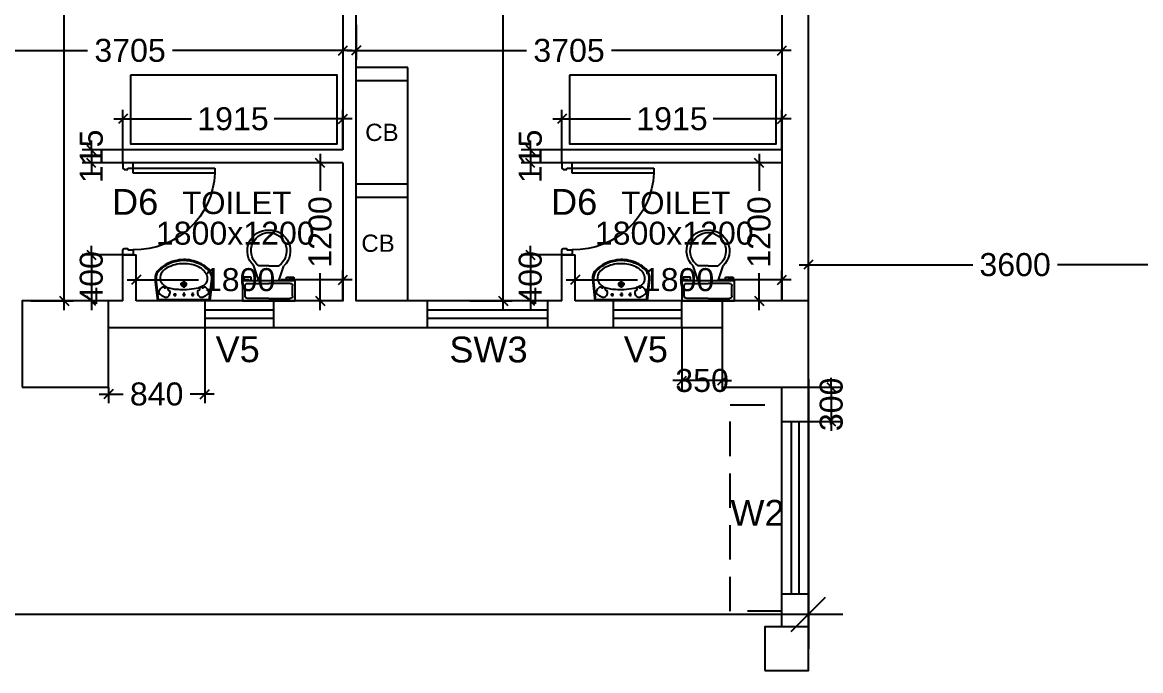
# Model space of a CAD drawing. Extents: x 7620542 to 7843793, y -6476226 to -6093835.
# Drawn here: x 7675616 to 7685352, y -6375462 to -6369822 of the extents above; entities that cross this region are included whole.
import ezdxf
from ezdxf.enums import TextEntityAlignment as Align

# ---------------------------------------------------------------- set-up
doc = ezdxf.new("R2010")
doc.units = 0
doc.header["$LTSCALE"] = 600
doc.header["$MEASUREMENT"] = 0
doc.header["$PDMODE"] = 35
doc.linetypes.add('DASHED', pattern=[0.75, 0.5, -0.25])
doc.layers.get('0').update_dxf_attribs({"linetype": 'CONTINUOUS'})
doc.layers.get('Defpoints').update_dxf_attribs({"linetype": 'CONTINUOUS'})
for name, color, linetype in [('chajja', 7, 'CONTINUOUS'), ('Counter', 7, 'CONTINUOUS'), ('DIM-TEXT', 8, 'CONTINUOUS'), ('DOOR', 32, 'CONTINUOUS'), ('FURN', 32, 'CONTINUOUS'), ('joinery', 7, 'CONTINUOUS'), ('LA-column', 3, 'CONTINUOUS'), ('Room Dim', 1, 'CONTINUOUS'), ('TEXT', 6, 'CONTINUOUS'), ('Toi-Euip', 8, 'CONTINUOUS'), ('toi-fix', 46, 'CONTINUOUS'), ('Walls', 7, 'CONTINUOUS'), ('WIN', 151, 'CONTINUOUS'), ('Working Dim', 5, 'CONTINUOUS')]:
    doc.layers.add(name, color=color, linetype=linetype)
doc.styles.add('ari', font='arial.ttf')
doc.styles.add('ARIAL', font='arial.ttf')
doc.styles.add('RT', font='romant.shx')
doc.dimstyles.new('int. dim', dxfattribs={"dimtxt": 450, "dimasz": 80, "dimexe": 80, "dimexo": 0, "dimgap": 70, "dimtad": 0, "dimdec": 0, "dimzin": 12, "dimdsep": 46, "dimtxsty": 'ari', "dimblk": 'OBLIQUE', "dimcen": 2, "dimdle": 80, "dimclrd": 256, "dimclre": 256, "dimclrt": 6, "dimadec": 0, "dimazin": 0, "dimtfac": 1, "dimtdec": 0, "dimtix": 1, "dimtmove": 2, "dimatfit": 3, "dimfxl": 1, "dimtolj": 1, "dimtzin": 0, "dimlwd": -1, "dimlwe": -1, "dimarcsym": 0})
doc.dimstyles.new('TEXT', dxfattribs={"dimscale": 0, "dimtxt": 600, "dimasz": 300, "dimexe": 300, "dimexo": 30, "dimgap": 50, "dimtad": 0, "dimdec": 0, "dimzin": 0, "dimdsep": 46, "dimtxsty": 'RT', "dimblk": 'OBLIQUE', "dimcen": 0.09, "dimdle": 300, "dimclrd": 256, "dimclre": 256, "dimclrt": 170, "dimadec": 0, "dimazin": 0, "dimtfac": 1, "dimtdec": 0, "dimtofl": 0, "dimtmove": 2, "dimatfit": 3, "dimfxl": 1, "dimfrac": 2, "dimtolj": 1, "dimtzin": 0, "dimlwd": -1, "dimlwe": -1, "dimarcsym": 0})

# ---------------------------------------------------------------- blocks, each defined once
blk = doc.blocks.new('_Oblique')
at = {"color": 0, "linetype": 'ByBlock', "lineweight": -2}
blk.add_line((-0.5, -0.5), (0.5, 0.5), dxfattribs=at)
blk = doc.blocks.new('*D469')
at = {"layer": 'Defpoints', "color": 0, "transparency": 16777216}
for p in [(7686059.1, -6371930.6), (7682459.1, -6372245.7, -5.1), (7686059.1, -6372245.8, -8.9)]:
    blk.add_point(p, dxfattribs=at)
at = {"layer": 'Working Dim', "transparency": 16777216}
for p, q in [((7682379.1, -6371930.6), (7683890.9, -6371930.6)), ((7682459.1, -6372245.7), (7682459.1, -6371850.6)), ((7686139.1, -6371930.6), (7684627.4, -6371930.6)), ((7686059.1, -6372245.8), (7686059.1, -6371850.6))]:
    blk.add_line(p, q, dxfattribs=at)
at = {"layer": 'Working Dim', "transparency": 16777216, "xscale": 80, "yscale": 80, "zscale": 80, "rotation": 180}
blk.add_blockref('_Oblique', (7682459.1, -6371930.6), dxfattribs=at)
at = {"layer": 'Working Dim', "transparency": 16777216, "xscale": 80, "yscale": 80, "zscale": 80}
blk.add_blockref('_Oblique', (7686059.1, -6371930.6), dxfattribs=at)
at = {"layer": 'Working Dim', "color": 6, "transparency": 16777216, "insert": (7684259.1, -6371930.6), "char_height": 200, "attachment_point": 5, "style": 'ari'}
blk.add_mtext('\\A1;3600', dxfattribs=at)
blk = doc.blocks.new('*D840')
at = {"layer": 'Defpoints', "color": 0, "linetype": 'Continuous', "transparency": 16777216}
for p in [(7641399, -6372925.6, -11.2), (7682459.1, -6372925.6, 1), (7641399, -6374973.3)]:
    blk.add_point(p, dxfattribs=at)
at = {"layer": 'DIM-TEXT', "transparency": 16777216}
for p, q in [((7641399, -6372925.6), (7641399, -6375273.3)), ((7682459.1, -6372925.6), (7682459.1, -6375273.3)), ((7641099, -6374973.3), (7653555, -6374973.3)), ((7682759.1, -6374973.3), (7670303, -6374973.3))]:
    blk.add_line(p, q, dxfattribs=at)
at = {"layer": 'DIM-TEXT', "linetype": 'Continuous', "transparency": 16777216, "xscale": 300, "yscale": 300, "zscale": 300, "rotation": 180}
blk.add_blockref('_Oblique', (7641399, -6374973.3), dxfattribs=at)
at = {"layer": 'DIM-TEXT', "linetype": 'Continuous', "transparency": 16777216, "xscale": 300, "yscale": 300, "zscale": 300}
blk.add_blockref('_Oblique', (7682459.1, -6374973.3), dxfattribs=at)
at = {"layer": 'DIM-TEXT', "color": 170, "linetype": 'Continuous', "transparency": 16777216, "insert": (7661929, -6374973.3), "char_height": 750, "attachment_point": 5, "style": 'ari'}
blk.add_mtext('\\A1;{\\H1.067x;PAY ROOMS - 14 Nos. (28 Beds)}', dxfattribs=at)
blk = doc.blocks.new('*D841')
at = {"layer": 'Defpoints', "color": 0, "linetype": 'Continuous', "transparency": 16777216}
for p in [(7641548.8, -6376800.1), (7641548.8, -6377494.5), (7682459.1, -6378104.5, 1)]:
    blk.add_point(p, dxfattribs=at)
at = {"layer": 'DIM-TEXT', "transparency": 16777216}
for p, q in [((7641548.8, -6377494.5), (7641548.8, -6376500.1)), ((7682459.1, -6378104.5), (7682459.1, -6376500.1)), ((7641248.8, -6376800.1), (7650107.9, -6376800.1)), ((7682759.1, -6376800.1), (7673899.9, -6376800.1))]:
    blk.add_line(p, q, dxfattribs=at)
at = {"layer": 'DIM-TEXT', "linetype": 'Continuous', "transparency": 16777216, "xscale": 300, "yscale": 300, "zscale": 300, "rotation": 180}
blk.add_blockref('_Oblique', (7641548.8, -6376800.1), dxfattribs=at)
at = {"layer": 'DIM-TEXT', "linetype": 'Continuous', "transparency": 16777216, "xscale": 300, "yscale": 300, "zscale": 300}
blk.add_blockref('_Oblique', (7682459.1, -6376800.1), dxfattribs=at)
at = {"layer": 'DIM-TEXT', "color": 170, "linetype": 'Continuous', "transparency": 16777216, "insert": (7662003.9, -6376800.1), "char_height": 750, "attachment_point": 5, "style": 'ari'}
blk.add_mtext('\\A1;{\\H1.067X;GENERAL MEDICINE (FEMALE) - ( 30 - Beds )}', dxfattribs=at)
blk = doc.blocks.new('*D1850')
at = {"layer": 'Defpoints', "color": 0, "transparency": 16777216}
for p in [(7682459.1, -6372995.6), (7682459.1, -6373296, 11.2), (7682659, -6373296)]:
    blk.add_point(p, dxfattribs=at)
at = {"layer": 'Working Dim', "transparency": 16777216}
for p, q in [((7682459.1, -6372995.6), (7682739, -6372995.6)), ((7682659, -6372995.6), (7682659, -6372915.6)), ((7682659, -6372995.6), (7682659, -6373296)), ((7682459.1, -6373296), (7682739, -6373296)), ((7682659, -6373296), (7682659, -6373376))]:
    blk.add_line(p, q, dxfattribs=at)
at = {"layer": 'Working Dim', "transparency": 16777216, "xscale": 80, "yscale": 80, "zscale": 80}
for p, rotation in [((7682659, -6372995.6), 270), ((7682659, -6373296), 90)]:
    blk.add_blockref('_Oblique', p, dxfattribs=dict(at, rotation=rotation))
at = {"layer": 'Working Dim', "color": 6, "transparency": 16777216, "insert": (7682659, -6373145.8), "char_height": 200, "attachment_point": 5, "rotation": 90, "style": 'ari'}
blk.add_mtext('\\A1;300', dxfattribs=at)
blk = doc.blocks.new('1000')
at = {"layer": 'DOOR'}
for p, q in [((0, -100), (0, 0)), ((0, 0), (50, 0)), ((50, -100), (0, -100)), ((50, 0), (50, -2)), ((63, -49), (50, -49)), ((50, -49), (50, -100)), ((50, -100), (50, -901)), ((100, -100), (50, -100)), ((63, -13), (61, -13)), ((63, -13), (63, -49)), ((100, -901), (100, -100)), ((837, -13), (837, -49)), ((837, -13), (839, -13)), ((837, -49), (850, -49)), ((850, 0), (850, -2)), ((900, 0), (850, 0)), ((850, -49), (850, -100)), ((850, -100), (900, -100)), ((900, -100), (900, 0)), ((50, -901), (100, -901))]:
    blk.add_line(p, q, dxfattribs=at)
for centre, major_axis, start_param, end_param in [((50, -13), (-7.95, 7.95), 3.926991, 5.497787), ((850, -13), (7.95, 7.95), 0.785398, 2.356194)]:
    blk.add_ellipse(centre, major_axis=major_axis, ratio=1, start_param=start_param, end_param=end_param, dxfattribs=at)
at = {"layer": 'DOOR', "color": 145}
blk.add_ellipse((64, -115), major_axis=(-520, 590), ratio=1, start_param=2.464943, end_param=4.009476, dxfattribs=at)
blk = doc.blocks.new('A$C70ED7303')
at = {"layer": 'toi-fix', "color": 8}
for p, q in [((0, 0), (229, 0)), ((229, 0), (229, -174.4)), ((-229, 0), (0, 0)), ((-229, -174.4), (-229, 0)), ((-207.2, -43.6), (-207.2, -130.8)), ((0, -21.8), (-185.4, -21.8)), ((0, -21.8), (185.4, -21.8)), ((207.2, -43.6), (207.2, -130.8)), ((229, -174.4), (-229, -174.4)), ((-218.1, -207.2), (-218.1, -185.4)), ((-218.1, -185.4), (-174.4, -185.4)), ((-185.4, -152.6), (0, -152.6)), ((-174.4, -185.4), (-174.4, -174.4)), ((-152.6, -174.4), (-152.6, -207.2)), ((-87.2, -174.4), (-130.8, -305.3)), ((185.4, -152.6), (0, -152.6)), ((87.2, -174.4), (130.8, -305.3)), ((152.6, -174.4), (152.6, -207.2)), ((174.4, -185.4), (174.4, -174.4)), ((218.1, -185.4), (174.4, -185.4)), ((218.1, -207.2), (218.1, -185.4)), ((-152.6, -207.2), (-218.1, -207.2)), ((152.6, -207.2), (218.1, -207.2)), ((0, -305.3), (-87.2, -305.3)), ((0, -305.3), (87.2, -305.3))]:
    blk.add_line(p, q, dxfattribs=at)
for centre, major_axis, start_param, end_param in [((-188.1, -40.9), (13.6, -13.6), 2.214297, 4.068888), ((188.1, -40.9), (13.6, -13.6), 0.643501, 2.498091), ((-188.1, -133.6), (-13.6, -13.6), 5.35589, 7.21048), ((188.1, -133.6), (-13.6, -13.6), 0.643501, 2.498091), ((-6.6, -436.2), (-127.6, -127.6), 4.686239, 7.105146), ((4.7, -435.5), (-112.7, -112.7), 4.541602, 7.039318), ((6.6, -436.2), (55.8, -171.6), -0.351019, 2.067888), ((-4.7, -435.5), (-112.7, -112.7), 0.814663, 3.31238)]:
    blk.add_ellipse(centre, major_axis=major_axis, ratio=1, start_param=start_param, end_param=end_param, dxfattribs=at)
blk = doc.blocks.new('A$C1E9F72C1')
at = {"layer": 'Toi-Euip', "color": 8}
for p, q in [((-228.2, 0), (-249, -186.3)), ((-228.2, 0), (228.2, 0)), ((228.2, 0), (249, -186.3)), ((-220.9, -6.6), (-241.8, -193.1)), ((-212.9, -9.7), (208.6, -9.7)), ((-63.8, -54.9), (-90.3, -54.9)), ((-76, -72.5), (-76, -39.7)), ((11.6, -54.9), (-14.9, -54.9)), ((-0.6, -72.5), (-0.6, -39.7)), ((91.5, -54.9), (65.1, -54.9)), ((79.3, -67.3), (79.3, -39.7)), ((220.8, -6.2), (241.8, -193.1)), ((-29.6, -144.6), (31.2, -144.6)), ((0.9, -174.9), (0.9, -113))]:
    blk.add_line(p, q, dxfattribs=at)
for centre, radius in [((-76, -54.9), 6.49), ((-0.6, -54.9), 6.49), ((79.3, -54.9), 6.49), ((0.9, -144.6), 21.7), ((0.9, -144.6), 15.6), ((0.9, -144.6), 11)]:
    blk.add_circle(centre, radius, dxfattribs=at)
for centre, radius, start, end in [((-208.1, 14.7), 24.9, 216.2215, 258.85487), ((207.9, 16.2), 26, 271.42036, 321.25129), ((-196.3, -76.7), 20.9, 116.80905, 207.50919), ((-160.4, -68.2), 57.4, 198.35041, 235.03309), ((-125, -156.3), 127.2, 109.58641, 129.40175), ((-151.5, -66.7), 34.3, 68.64386, 118.08079), ((-167.5, -75.4), 49.6, 12.80704, 54.9415), ((-114.5, -115.3), 27, 106.38602, 151.72849), ((-150, -73.3), 32.2, 330.07912, 16.03456), ((152.1, -73.3), 32.2, 163.96544, 209.92088), ((169.6, -75.4), 49.6, 125.0585, 167.19296), ((116.6, -115.3), 27, 28.27151, 73.61398), ((153.6, -66.7), 34.3, 61.91921, 111.35614), ((127.1, -156.3), 127.2, 50.59825, 70.41359), ((162.5, -68.2), 57.4, 304.96691, 341.64959), ((198.5, -76.7), 20.9, 332.49081, 63.19095), ((-165.7, -196.5), 84, 173.00409, 196.76082), ((-163.3, -200.1), 78.8, 174.85979, 213.20886), ((-110.1, -193), 95.5, 167.34537, 194.41456), ((-129.4, -204.5), 80.8, 113.61868, 156.30705), ((-181.8, -101.4), 18, 230.4642, 309.53581), ((-164.3, -121.5), 8.67, 53.89261, 133.95969), ((-76.5, -275.6), 168.3, 94.02807, 120.40977), ((-162.9, -122.5), 8.8, 329.67126, 65.48955), ((-131.5, -107.7), 8.62, 142.69611, 276.84736), ((34.9, -905.9), 807.6, 92.47999, 98.77724), ((-3.2, -837.5), 738.4, 84.45177, 89.75687), ((46.1, -400.7), 299, 76.17326, 85.7679), ((102.1, -220), 110.7, 24.97787, 81.97978), ((134.9, -107.4), 7.45, 281.31974, 41.70163), ((164.3, -121.7), 7.8, 112.06932, 194.84772), ((166.5, -121.5), 8.67, 46.04031, 126.10739), ((183.9, -101.4), 18, 230.46419, 309.5358), ((136.7, -201.5), 71.5, 327.59194, 23.22206), ((146.7, -197.7), 95.2, 311.91048, 2.7762), ((149.6, -199.6), 100.3, 311.38312, 7.60576), ((-141.4, -199.1), 106.9, 191.44792, 227.66), ((-120.4, -183.5), 124.2, 208.78543, 238.15851), ((-15.6, -66.9), 289.4, 226.88006, 256.31993), ((-82.7, -174.7), 127.1, 199.30539, 242.2025), ((-54.2, -135.8), 202, 229.31459, 253.01061), ((-13.2, -73.3), 249.6, 238.9436, 269.48126), ((11.5, -60.2), 296.4, 278.97703, 313.61545), ((18.1, -68), 277.7, 292.33265, 313.78267), ((77.5, -165.5), 140.9, 291.68677, 328.13967), ((0.4, -45.6), 305.3, 248.15029, 293.80492), ((-3.9, -83.4), 276.6, 253.14844, 282.86095), ((4.7, -23.5), 300.1, 266.15461, 294.58929)]:
    blk.add_arc(centre, radius, start, end, dxfattribs=at)
blk = doc.blocks.new('*D2201')
at = {"layer": 'Defpoints', "color": 0, "transparency": 16777216}
for p in [(7678407.1, -6371045.1), (7678208.4, -6372245.5), (7678407.1, -6372245.5)]:
    blk.add_point(p, dxfattribs=at)
at = {"layer": 'Working Dim', "transparency": 16777216}
for p, q in [((7678208.4, -6370965.1), (7678208.4, -6371286.4)), ((7678407.1, -6371045.1), (7678128.4, -6371045.1)), ((7678208.4, -6372325.5), (7678208.4, -6372004.2)), ((7678407.1, -6372245.5), (7678128.4, -6372245.5))]:
    blk.add_line(p, q, dxfattribs=at)
at = {"layer": 'Working Dim', "transparency": 16777216, "xscale": 80, "yscale": 80, "zscale": 80}
for p, rotation in [((7678208.4, -6371045.1), 90), ((7678208.4, -6372245.5), 270)]:
    blk.add_blockref('_Oblique', p, dxfattribs=dict(at, rotation=rotation))
at = {"layer": 'Working Dim', "color": 6, "transparency": 16777216, "insert": (7678208.4, -6371645.3), "char_height": 200, "attachment_point": 5, "rotation": 90, "style": 'ari'}
blk.add_mtext('\\A1;1200', dxfattribs=at)
blk = doc.blocks.new('*D2202')
at = {"layer": 'Defpoints', "color": 0, "transparency": 16777216}
for p in [(7678407.1, -6372061.6), (7676607.1, -6372245.6), (7678407.1, -6372245.6)]:
    blk.add_point(p, dxfattribs=at)
at = {"layer": 'Working Dim', "transparency": 16777216}
for p, q in [((7676607.1, -6372245.6), (7676607.1, -6371981.6)), ((7678407.1, -6372245.6), (7678407.1, -6371981.6)), ((7676527.1, -6372061.6), (7677148.2, -6372061.6)), ((7678487.1, -6372061.6), (7677866, -6372061.6))]:
    blk.add_line(p, q, dxfattribs=at)
at = {"layer": 'Working Dim', "transparency": 16777216, "xscale": 80, "yscale": 80, "zscale": 80, "rotation": 180}
blk.add_blockref('_Oblique', (7676607.1, -6372061.6), dxfattribs=at)
at = {"layer": 'Working Dim', "transparency": 16777216, "xscale": 80, "yscale": 80, "zscale": 80}
blk.add_blockref('_Oblique', (7678407.1, -6372061.6), dxfattribs=at)
at = {"layer": 'Working Dim', "color": 6, "transparency": 16777216, "insert": (7677507.1, -6372061.6), "char_height": 200, "attachment_point": 5, "style": 'ari'}
blk.add_mtext('\\A1;1800', dxfattribs=at)
blk = doc.blocks.new('*D2203')
at = {"layer": 'Defpoints', "color": 0, "transparency": 16777216}
for p in [(7676492.1, -6370930.1), (7676216.8, -6371045.1), (7676492.1, -6371045.1)]:
    blk.add_point(p, dxfattribs=at)
at = {"layer": 'Working Dim', "transparency": 16777216}
for p, q in [((7676216.8, -6370930.1), (7676216.8, -6370850.1)), ((7676492.1, -6370930.1), (7676136.8, -6370930.1)), ((7676216.8, -6370930.1), (7676216.8, -6371045.1)), ((7676492.1, -6371045.1), (7676136.8, -6371045.1)), ((7676216.8, -6371045.1), (7676216.8, -6371125.1))]:
    blk.add_line(p, q, dxfattribs=at)
at = {"layer": 'Working Dim', "transparency": 16777216, "xscale": 80, "yscale": 80, "zscale": 80}
for p, rotation in [((7676216.8, -6370930.1), 270), ((7676216.8, -6371045.1), 90)]:
    blk.add_blockref('_Oblique', p, dxfattribs=dict(at, rotation=rotation))
at = {"layer": 'Working Dim', "color": 6, "transparency": 16777216, "insert": (7676216.8, -6370987.6), "char_height": 200, "attachment_point": 5, "rotation": 90, "style": 'ari'}
blk.add_mtext('\\A1;115', dxfattribs=at)
blk = doc.blocks.new('*D2204')
at = {"layer": 'Defpoints', "color": 0, "transparency": 16777216}
for p in [(7676492.1, -6371845.1), (7676216.8, -6372245.6), (7676492.1, -6372245.6)]:
    blk.add_point(p, dxfattribs=at)
at = {"layer": 'Working Dim', "transparency": 16777216}
for p, q in [((7676216.8, -6371845.1), (7676216.8, -6371765.1)), ((7676492.1, -6371845.1), (7676136.8, -6371845.1)), ((7676216.8, -6371845.1), (7676216.8, -6372245.6)), ((7676492.1, -6372245.6), (7676136.8, -6372245.6)), ((7676216.8, -6372245.6), (7676216.8, -6372325.6))]:
    blk.add_line(p, q, dxfattribs=at)
at = {"layer": 'Working Dim', "transparency": 16777216, "xscale": 80, "yscale": 80, "zscale": 80}
for p, rotation in [((7676216.8, -6371845.1), 270), ((7676216.8, -6372245.6), 90)]:
    blk.add_blockref('_Oblique', p, dxfattribs=dict(at, rotation=rotation))
at = {"layer": 'Working Dim', "color": 6, "transparency": 16777216, "insert": (7676216.8, -6372045.3), "char_height": 200, "attachment_point": 5, "rotation": 90, "style": 'ari'}
blk.add_mtext('\\A1;400', dxfattribs=at)
blk = doc.blocks.new('*D2205')
at = {"layer": 'Defpoints', "color": 0, "transparency": 16777216}
for p in [(7676492.1, -6370661.4), (7676492.1, -6370930.1), (7678407.1, -6370930.1)]:
    blk.add_point(p, dxfattribs=at)
at = {"layer": 'Working Dim', "transparency": 16777216}
for p, q in [((7676412.1, -6370661.4), (7677089.6, -6370661.4)), ((7676492.1, -6370930.1), (7676492.1, -6370581.4)), ((7678487.1, -6370661.4), (7677809.6, -6370661.4)), ((7678407.1, -6370930.1), (7678407.1, -6370581.4))]:
    blk.add_line(p, q, dxfattribs=at)
at = {"layer": 'Working Dim', "transparency": 16777216, "xscale": 80, "yscale": 80, "zscale": 80, "rotation": 180}
blk.add_blockref('_Oblique', (7676492.1, -6370661.4), dxfattribs=at)
at = {"layer": 'Working Dim', "transparency": 16777216, "xscale": 80, "yscale": 80, "zscale": 80}
blk.add_blockref('_Oblique', (7678407.1, -6370661.4), dxfattribs=at)
at = {"layer": 'Working Dim', "color": 6, "transparency": 16777216, "insert": (7677449.6, -6370661.4), "char_height": 200, "attachment_point": 5, "style": 'ari'}
blk.add_mtext('\\A1;1915', dxfattribs=at)
blk = doc.blocks.new('*D2206')
at = {"layer": 'Defpoints', "color": 0, "transparency": 16777216}
for p in [(7682229.1, -6371045.1), (7682030.3, -6372245.5), (7682229.1, -6372245.5)]:
    blk.add_point(p, dxfattribs=at)
at = {"layer": 'Working Dim', "transparency": 16777216}
for p, q in [((7682030.3, -6370965.1), (7682030.3, -6371286.4)), ((7682229.1, -6371045.1), (7681950.3, -6371045.1)), ((7682030.3, -6372325.5), (7682030.3, -6372004.2)), ((7682229.1, -6372245.5), (7681950.3, -6372245.5))]:
    blk.add_line(p, q, dxfattribs=at)
at = {"layer": 'Working Dim', "transparency": 16777216, "xscale": 80, "yscale": 80, "zscale": 80}
for p, rotation in [((7682030.3, -6371045.1), 90), ((7682030.3, -6372245.5), 270)]:
    blk.add_blockref('_Oblique', p, dxfattribs=dict(at, rotation=rotation))
at = {"layer": 'Working Dim', "color": 6, "transparency": 16777216, "insert": (7682030.3, -6371645.3), "char_height": 200, "attachment_point": 5, "rotation": 90, "style": 'ari'}
blk.add_mtext('\\A1;1200', dxfattribs=at)
blk = doc.blocks.new('*D2207')
at = {"layer": 'Defpoints', "color": 0, "transparency": 16777216}
for p in [(7682229.1, -6372061.6), (7680429.1, -6372245.6), (7682229.1, -6372245.6)]:
    blk.add_point(p, dxfattribs=at)
at = {"layer": 'Working Dim', "transparency": 16777216}
for p, q in [((7680429.1, -6372245.6), (7680429.1, -6371981.6)), ((7682229.1, -6372245.6), (7682229.1, -6371981.6)), ((7680349.1, -6372061.6), (7680970.2, -6372061.6)), ((7682309.1, -6372061.6), (7681687.9, -6372061.6))]:
    blk.add_line(p, q, dxfattribs=at)
at = {"layer": 'Working Dim', "transparency": 16777216, "xscale": 80, "yscale": 80, "zscale": 80, "rotation": 180}
blk.add_blockref('_Oblique', (7680429.1, -6372061.6), dxfattribs=at)
at = {"layer": 'Working Dim', "transparency": 16777216, "xscale": 80, "yscale": 80, "zscale": 80}
blk.add_blockref('_Oblique', (7682229.1, -6372061.6), dxfattribs=at)
at = {"layer": 'Working Dim', "color": 6, "transparency": 16777216, "insert": (7681329.1, -6372061.6), "char_height": 200, "attachment_point": 5, "style": 'ari'}
blk.add_mtext('\\A1;1800', dxfattribs=at)
blk = doc.blocks.new('*D2208')
at = {"layer": 'Defpoints', "color": 0, "transparency": 16777216}
for p in [(7680314.1, -6370930.1), (7680038.8, -6371045.1), (7680314.1, -6371045.1)]:
    blk.add_point(p, dxfattribs=at)
at = {"layer": 'Working Dim', "transparency": 16777216}
for p, q in [((7680038.8, -6370930.1), (7680038.8, -6370850.1)), ((7680314.1, -6370930.1), (7679958.8, -6370930.1)), ((7680038.8, -6370930.1), (7680038.8, -6371045.1)), ((7680314.1, -6371045.1), (7679958.8, -6371045.1)), ((7680038.8, -6371045.1), (7680038.8, -6371125.1))]:
    blk.add_line(p, q, dxfattribs=at)
at = {"layer": 'Working Dim', "transparency": 16777216, "xscale": 80, "yscale": 80, "zscale": 80}
for p, rotation in [((7680038.8, -6370930.1), 270), ((7680038.8, -6371045.1), 90)]:
    blk.add_blockref('_Oblique', p, dxfattribs=dict(at, rotation=rotation))
at = {"layer": 'Working Dim', "color": 6, "transparency": 16777216, "insert": (7680038.8, -6370987.6), "char_height": 200, "attachment_point": 5, "rotation": 90, "style": 'ari'}
blk.add_mtext('\\A1;115', dxfattribs=at)
blk = doc.blocks.new('*D2209')
at = {"layer": 'Defpoints', "color": 0, "transparency": 16777216}
for p in [(7680314.1, -6371845.1), (7680038.8, -6372245.6), (7680314.1, -6372245.6)]:
    blk.add_point(p, dxfattribs=at)
at = {"layer": 'Working Dim', "transparency": 16777216}
for p, q in [((7680038.8, -6371845.1), (7680038.8, -6371765.1)), ((7680314.1, -6371845.1), (7679958.8, -6371845.1)), ((7680038.8, -6371845.1), (7680038.8, -6372245.6)), ((7680314.1, -6372245.6), (7679958.8, -6372245.6)), ((7680038.8, -6372245.6), (7680038.8, -6372325.6))]:
    blk.add_line(p, q, dxfattribs=at)
at = {"layer": 'Working Dim', "transparency": 16777216, "xscale": 80, "yscale": 80, "zscale": 80}
for p, rotation in [((7680038.8, -6371845.1), 270), ((7680038.8, -6372245.6), 90)]:
    blk.add_blockref('_Oblique', p, dxfattribs=dict(at, rotation=rotation))
at = {"layer": 'Working Dim', "color": 6, "transparency": 16777216, "insert": (7680038.8, -6372045.3), "char_height": 200, "attachment_point": 5, "rotation": 90, "style": 'ari'}
blk.add_mtext('\\A1;400', dxfattribs=at)
blk = doc.blocks.new('*D2210')
at = {"layer": 'Defpoints', "color": 0, "transparency": 16777216}
for p in [(7680314.1, -6370661.4), (7680314.1, -6370930.1), (7682229.1, -6370930.1)]:
    blk.add_point(p, dxfattribs=at)
at = {"layer": 'Working Dim', "transparency": 16777216}
for p, q in [((7680234.1, -6370661.4), (7680911.6, -6370661.4)), ((7680314.1, -6370930.1), (7680314.1, -6370581.4)), ((7682309.1, -6370661.4), (7681631.5, -6370661.4)), ((7682229.1, -6370930.1), (7682229.1, -6370581.4))]:
    blk.add_line(p, q, dxfattribs=at)
at = {"layer": 'Working Dim', "transparency": 16777216, "xscale": 80, "yscale": 80, "zscale": 80, "rotation": 180}
blk.add_blockref('_Oblique', (7680314.1, -6370661.4), dxfattribs=at)
at = {"layer": 'Working Dim', "transparency": 16777216, "xscale": 80, "yscale": 80, "zscale": 80}
blk.add_blockref('_Oblique', (7682229.1, -6370661.4), dxfattribs=at)
at = {"layer": 'Working Dim', "color": 6, "transparency": 16777216, "insert": (7681271.6, -6370661.4), "char_height": 200, "attachment_point": 5, "style": 'ari'}
blk.add_mtext('\\A1;1915', dxfattribs=at)
blk = doc.blocks.new('*D2216')
at = {"layer": 'Defpoints', "color": 0, "transparency": 16777216}
for p in [(7674700.2, -6369844.4), (7678407.1, -6369844.4), (7678407.1, -6370066.6)]:
    blk.add_point(p, dxfattribs=at)
at = {"layer": 'Working Dim', "transparency": 16777216}
for p, q in [((7674700.2, -6369844.4), (7674700.2, -6370146.6)), ((7678407.1, -6369844.4), (7678407.1, -6370146.6)), ((7674620.2, -6370066.6), (7676184.3, -6370066.6)), ((7678487.1, -6370066.6), (7676923, -6370066.6))]:
    blk.add_line(p, q, dxfattribs=at)
at = {"layer": 'Working Dim', "transparency": 16777216, "xscale": 80, "yscale": 80, "zscale": 80, "rotation": 180}
blk.add_blockref('_Oblique', (7674700.2, -6370066.6), dxfattribs=at)
at = {"layer": 'Working Dim', "transparency": 16777216, "xscale": 80, "yscale": 80, "zscale": 80}
blk.add_blockref('_Oblique', (7678407.1, -6370066.6), dxfattribs=at)
at = {"layer": 'Working Dim', "color": 6, "transparency": 16777216, "insert": (7676553.7, -6370066.6), "char_height": 200, "attachment_point": 5, "style": 'ari'}
blk.add_mtext('\\A1;3705', dxfattribs=at)
blk = doc.blocks.new('*D2217')
at = {"layer": 'Defpoints', "color": 0, "transparency": 16777216}
for p in [(7675979.4, -6365045.5), (7676077.9, -6365045.5), (7675688.5, -6372245.6)]:
    blk.add_point(p, dxfattribs=at)
at = {"layer": 'Working Dim', "transparency": 16777216}
for p, q in [((7675979.4, -6364965.5), (7675979.4, -6368278.1)), ((7676077.9, -6365045.5), (7675899.4, -6365045.5)), ((7675979.4, -6372325.6), (7675979.4, -6369013)), ((7675688.5, -6372245.6), (7676059.4, -6372245.6))]:
    blk.add_line(p, q, dxfattribs=at)
at = {"layer": 'Working Dim', "transparency": 16777216, "xscale": 80, "yscale": 80, "zscale": 80}
for p, rotation in [((7675979.4, -6365045.5), 90), ((7675979.4, -6372245.6), 270)]:
    blk.add_blockref('_Oblique', p, dxfattribs=dict(at, rotation=rotation))
at = {"layer": 'Working Dim', "color": 6, "transparency": 16777216, "insert": (7675979.4, -6368645.5), "char_height": 200, "attachment_point": 5, "rotation": 90, "style": 'ari'}
blk.add_mtext('\\A1;7200', dxfattribs=at)
blk = doc.blocks.new('*D2218')
at = {"layer": 'Defpoints', "color": 0, "transparency": 16777216}
for p in [(7678522.1, -6369844.4), (7682229, -6369844.4), (7682229, -6370066.6)]:
    blk.add_point(p, dxfattribs=at)
at = {"layer": 'Working Dim', "transparency": 16777216}
for p, q in [((7678522.1, -6369844.4), (7678522.1, -6370146.6)), ((7682229, -6369844.4), (7682229, -6370146.6)), ((7678442.1, -6370066.6), (7680006.2, -6370066.6)), ((7682309, -6370066.6), (7680744.8, -6370066.6))]:
    blk.add_line(p, q, dxfattribs=at)
at = {"layer": 'Working Dim', "transparency": 16777216, "xscale": 80, "yscale": 80, "zscale": 80, "rotation": 180}
blk.add_blockref('_Oblique', (7678522.1, -6370066.6), dxfattribs=at)
at = {"layer": 'Working Dim', "transparency": 16777216, "xscale": 80, "yscale": 80, "zscale": 80}
blk.add_blockref('_Oblique', (7682229, -6370066.6), dxfattribs=at)
at = {"layer": 'Working Dim', "color": 6, "transparency": 16777216, "insert": (7680375.5, -6370066.6), "char_height": 200, "attachment_point": 5, "style": 'ari'}
blk.add_mtext('\\A1;3705', dxfattribs=at)
blk = doc.blocks.new('*D2219')
at = {"layer": 'Defpoints', "color": 0, "transparency": 16777216}
for p in [(7679801.2, -6365045.5), (7679899.8, -6365045.5), (7679510.4, -6372245.6)]:
    blk.add_point(p, dxfattribs=at)
at = {"layer": 'Working Dim', "transparency": 16777216}
for p, q in [((7679801.2, -6364965.5), (7679801.2, -6368278.1)), ((7679899.8, -6365045.5), (7679721.2, -6365045.5)), ((7679801.2, -6372325.6), (7679801.2, -6369013)), ((7679510.4, -6372245.6), (7679881.2, -6372245.6))]:
    blk.add_line(p, q, dxfattribs=at)
at = {"layer": 'Working Dim', "transparency": 16777216, "xscale": 80, "yscale": 80, "zscale": 80}
for p, rotation in [((7679801.2, -6365045.5), 90), ((7679801.2, -6372245.6), 270)]:
    blk.add_blockref('_Oblique', p, dxfattribs=dict(at, rotation=rotation))
at = {"layer": 'Working Dim', "color": 6, "transparency": 16777216, "insert": (7679801.2, -6368645.5), "char_height": 200, "attachment_point": 5, "rotation": 90, "style": 'ari'}
blk.add_mtext('\\A1;7200', dxfattribs=at)
blk = doc.blocks.new('*D2531')
at = {"layer": 'Defpoints', "color": 0, "transparency": 16777216}
for p in [(7677205.1, -6372475.6, -14.8), (7676365.1, -6372998.5, -20), (7677205.1, -6373056.5)]:
    blk.add_point(p, dxfattribs=at)
at = {"layer": 'Working Dim', "transparency": 16777216}
for p, q in [((7677205.1, -6372475.6), (7677205.1, -6373136.5)), ((7676365.1, -6372998.5), (7676365.1, -6373136.5)), ((7676285.1, -6373056.5), (7676494.3, -6373056.5)), ((7677285.1, -6373056.5), (7677075.8, -6373056.5))]:
    blk.add_line(p, q, dxfattribs=at)
at = {"layer": 'Working Dim', "transparency": 16777216, "xscale": 80, "yscale": 80, "zscale": 80, "rotation": 180}
blk.add_blockref('_Oblique', (7676365.1, -6373056.5), dxfattribs=at)
at = {"layer": 'Working Dim', "transparency": 16777216, "xscale": 80, "yscale": 80, "zscale": 80}
blk.add_blockref('_Oblique', (7677205.1, -6373056.5), dxfattribs=at)
at = {"layer": 'Working Dim', "color": 6, "transparency": 16777216, "insert": (7676785.1, -6373056.5), "char_height": 200, "attachment_point": 5, "style": 'ari'}
blk.add_mtext('\\A1;840', dxfattribs=at)
blk = doc.blocks.new('*D2532')
at = {"layer": 'Defpoints', "color": 0, "transparency": 16777216}
for p in [(7681358.6, -6372475.6, -14.8), (7681709, -6372475.6, -14.8), (7681358.6, -6372939)]:
    blk.add_point(p, dxfattribs=at)
at = {"layer": 'Working Dim', "transparency": 16777216}
for p, q in [((7681358.6, -6372475.6), (7681358.6, -6373019)), ((7681709, -6372475.6), (7681709, -6373019)), ((7681358.6, -6372939), (7681278.6, -6372939)), ((7681709, -6372939), (7681358.6, -6372939)), ((7681709, -6372939), (7681789, -6372939))]:
    blk.add_line(p, q, dxfattribs=at)
at = {"layer": 'Working Dim', "transparency": 16777216, "xscale": 80, "yscale": 80, "zscale": 80}
blk.add_blockref('_Oblique', (7681358.6, -6372939), dxfattribs=at)
at = {"layer": 'Working Dim', "transparency": 16777216, "xscale": 80, "yscale": 80, "zscale": 80, "rotation": 180}
blk.add_blockref('_Oblique', (7681709, -6372939), dxfattribs=at)
at = {"layer": 'Working Dim', "color": 6, "transparency": 16777216, "insert": (7681533.8, -6372939), "char_height": 200, "attachment_point": 5, "style": 'ari'}
blk.add_mtext('\\A1;350', dxfattribs=at)

msp = doc.modelspace()

# ---------------------------------------------------------------- linework, layer by layer
at = {"layer": 'chajja', "color": 7, "linetype": 'DASHED', "elevation": -14.83}
msp.add_lwpolyline([(7682229.051, -6374946.004), (7681779.051, -6374946.004), (7681779.051, -6373149.004), (7682229.051, -6373149.004)], dxfattribs=at)
at = {"layer": 'FURN', "ltscale": 0.1, "elevation": -14.83}
for points in [[(7676557.093, -6370280.086), (7676557.093, -6370880.086), (7678357.093, -6370880.086), (7678357.093, -6370280.086)], [(7680379.053, -6370280.085), (7680379.053, -6370880.085), (7682179.053, -6370880.085), (7682179.053, -6370280.085)]]:
    msp.add_lwpolyline(points, close=True, dxfattribs=at)
at = {"layer": 'LA-column', "color": 2}
for points, elevation in [([(7675615.053, -6372995.553), (7676365.053, -6372995.553), (7676365.053, -6372245.553), (7675615.053, -6372245.553)], -19.962), ([(7681709.143, -6372995.366), (7682459.143, -6372995.366), (7682459.143, -6372245.366), (7681709.143, -6372245.366)], -9.699), ([(7682079.143, -6375462.438), (7682459.143, -6375462.438), (7682459.143, -6375082.438), (7682079.143, -6375082.438)], -9.699)]:
    msp.add_lwpolyline(points, close=True, dxfattribs=dict(at, elevation=elevation))
at = {"layer": 'Walls', "linetype": 'Continuous'}
for p, q in [((7678407.093, -6365045.531, -14.83), (7678407.093, -6370930.086, -14.83)), ((7678407.093, -6370930.086, -14.83), (7676492.093, -6370930.086, -14.83)), ((7676492.093, -6371045.086, -14.83), (7676492.093, -6370930.086, -14.83)), ((7682229.053, -6370930.085, -14.83), (7680314.053, -6370930.085, -14.83)), ((7680314.053, -6371045.085, -14.83), (7680314.053, -6370930.085, -14.83)), ((7678407.093, -6371045.086, -14.83), (7676492.093, -6371045.086, -14.83)), ((7682229.053, -6371045.085, -14.83), (7680314.053, -6371045.085, -14.83)), ((7682229.053, -6371045.085, -14.83), (7682229.053, -6372245.531, -14.83)), ((7676492.093, -6371845.086, -14.83), (7676607.093, -6371845.086, -14.83)), ((7676492.093, -6372245.532, -14.83), (7676492.093, -6371845.087, -14.83)), ((7676607.093, -6372245.531, -14.83), (7676607.093, -6371845.086, -14.83)), ((7680314.053, -6371845.085, -14.83), (7680429.053, -6371845.085, -14.83)), ((7680314.053, -6372245.532, -14.83), (7680314.053, -6371845.087, -14.83)), ((7680429.053, -6372245.531, -14.83), (7680429.053, -6371845.085, -14.83)), ((7682229.051, -6375082.438, -14.83), (7682229.051, -6372995.556, -14.83)), ((7682459.051, -6375082.438, -14.83), (7682459.051, -6372995.556, -14.83))]:
    msp.add_line(p, q, dxfattribs=at)
at = {"layer": 'Walls', "linetype": 'Continuous', "elevation": -14.83}
for points in [[(7680314.053, -6372245.556), (7678522.093, -6372245.565), (7678522.093, -6365045.531)], [(7682229.053, -6365680.517), (7682229.053, -6372245.564)], [(7682459.053, -6372245.564), (7682459.053, -6365680.517)], [(7682459.053, -6372245.564), (7682459.053, -6365680.517)], [(7678972.178, -6372245.531), (7678972.178, -6370215.052)], [(7678407.093, -6371045.086), (7678407.093, -6372245.557), (7676607.093, -6372245.553)], [(7676492.093, -6372245.553), (7676365.053, -6372245.553)], [(7681709.143, -6372245.549), (7680429.053, -6372245.555)], [(7676364.963, -6372475.564), (7681708.963, -6372475.564)]]:
    msp.add_lwpolyline(points, dxfattribs=at)
at = {"layer": 'WIN', "linetype": 'Continuous'}
msp.add_line((7682376.268, -6373296.004, -14.83), (7682376.268, -6374796.004, -14.83), dxfattribs=at)
at = {"layer": 'WIN', "linetype": 'Continuous', "elevation": -14.83}
for points in [[(7677205.093, -6372475.555), (7677805.093, -6372475.555), (7677805.093, -6372245.555), (7677205.093, -6372245.555)], [(7677205.093, -6372394.214), (7677805.093, -6372394.214), (7677805.093, -6372326.896), (7677205.093, -6372326.896)], [(7679139.747, -6372475.559), (7680189.747, -6372475.559), (7680189.747, -6372245.559), (7679139.747, -6372245.559)], [(7679139.747, -6372394.218), (7680189.747, -6372394.218), (7680189.747, -6372326.9), (7679139.747, -6372326.9)], [(7680758.584, -6372475.552), (7681358.584, -6372475.552), (7681358.584, -6372245.552), (7680758.584, -6372245.552)], [(7680758.584, -6372394.211), (7681358.584, -6372394.211), (7681358.584, -6372326.893), (7680758.584, -6372326.893)], [(7682229.051, -6374796.004), (7682229.051, -6373296.004), (7682459.051, -6373296.004), (7682459.051, -6374796.004)]]:
    msp.add_lwpolyline(points, close=True, dxfattribs=at)
msp.add_lwpolyline([(7682311.835, -6374796.004), (7682311.835, -6373296.004)], dxfattribs=at)
at = {"layer": 'Working Dim', "color": 7}
for p, q in [((7678972.178, -6370215.052, -14.83), (7678522.178, -6370215.052, -14.83)), ((7678972.178, -6370330.052, -14.83), (7678522.178, -6370330.052, -14.83)), ((7678972.178, -6371230.052, -14.83), (7678522.178, -6371230.052, -14.83)), ((7678972.178, -6371345.052, -14.83), (7678522.178, -6371345.052, -14.83))]:
    msp.add_line(p, q, dxfattribs=at)

# ---------------------------------------------------------------- block references
at = {"layer": 'DOOR', "linetype": 'Continuous', "xscale": -0.8888888852671021, "yscale": 0.8888888880610466, "zscale": 0.888888888888884, "rotation": 89.9999869132508}
for p in [(7676492.093, -6371045.086, -14.83), (7680314.053, -6371045.085, -14.83)]:
    msp.add_blockref('1000', p, dxfattribs=at)
at = {"layer": 'Toi-Euip', "rotation": 180}
for p in [(7677022.459, -6372245.526, -14.83), (7680830.418, -6372245.526, -14.83)]:
    msp.add_blockref('A$C1E9F72C1', p, dxfattribs=at)
at = {"layer": 'toi-fix', "linetype": 'Continuous', "xscale": -1, "rotation": 180.000013073409}
for p in [(7677761.936, -6372245.531, -14.827), (7681585.896, -6372245.531, -14.827)]:
    msp.add_blockref('A$C70ED7303', p, dxfattribs=at)

# ---------------------------------------------------------------- texts
at = {"layer": 'Counter', "color": 10, "style": 'ARIAL'}
for p in [(7678746.105, -6370853.719, -14.83), (7678712.631, -6371818.339, -14.83)]:
    msp.add_text('CB', height=150, dxfattribs=at).set_placement(p, align=Align.CENTER)
at = {"layer": 'joinery', "style": 'ari'}
for s, p in [('D6', (7676598.123, -6371496.322, -14.83)), ('D6', (7680420.082, -6371496.321, -14.83)), ('V5', (7677490.614, -6372778.562, -14.83)), ('SW3', (7679674.301, -6372780.79, -14.83)), ('V5', (7681044.104, -6372778.559, -14.83)), ('W2', (7682016.044, -6374201.752, -14.83))]:
    msp.add_text(s, height=225, dxfattribs=at).set_placement(p, align=Align.CENTER)
at = {"layer": 'Room Dim', "style": 'ARIAL'}
for p in [(7677469.534, -6371755.947, -14.83), (7681291.493, -6371755.947, -14.83)]:
    msp.add_text('1800x1200', height=200, dxfattribs=at).set_placement(p, align=Align.CENTER)
at = {"layer": 'TEXT', "color": 7, "style": 'ARIAL'}
for p in [(7677482.794, -6371489.34, -14.83), (7681304.754, -6371489.339, -14.83)]:
    msp.add_text('TOILET', height=194.4, dxfattribs=at).set_placement(p, align=Align.CENTER)

# ---------------------------------------------------------------- dimensions: what is measured, and where the dimension line sits
at = {"layer": 'DIM-TEXT', "linetype": 'Continuous'}
for base, p1, p2, text, picture, middle in [((7641399.003, -6374973.331, -3.621), (7682459.053, -6372925.615, -2.59), (7641399.003, -6372925.594, -14.83), '{\\H1.067x;PAY ROOMS - 14 Nos. (28 Beds)}', '*D840', (7661929.028, -6374973.331, -3.621)), ((7641548.823, -6376800.12, -14.83), (7682459.053, -6378104.514, -13.799), (7641548.823, -6377494.464, -14.83), '{\\H1.067X;GENERAL MEDICINE (FEMALE) - ( 30 - Beds )}', '*D841', (7662003.938, -6376800.12, -14.83))]:
    dim = msp.add_linear_dim(base=base, p1=p1, p2=p2, text=text, dimstyle='TEXT', override={"dimscale": 1, "dimtxt": 750, "dimexo": 0, "dimtxsty": 'ari'}, dxfattribs=at)
    dim.commit()
    dim.dimension.update_dxf_attribs({"geometry": picture, "text_midpoint": middle})
at = {"layer": 'Working Dim'}
for base, p1, p2, override, picture, middle in [((7675979.374, -6365045.531, -14.83), (7675688.547, -6372245.564, -14.83), (7676077.904, -6365045.531, -14.83), {"dimtxt": 200}, '*D2217', (7675979.374, -6368645.547, -14.83)), ((7679801.249, -6365045.531, -14.83), (7679510.422, -6372245.564, -14.83), (7679899.779, -6365045.531, -14.83), {"dimtxt": 200}, '*D2219', (7679801.249, -6368645.547, -14.83)), ((7676216.801, -6371045.111, -14.83), (7676492.093, -6370930.111, -14.83), (7676492.092, -6371045.111, -14.83), {"dimtxt": 200, "dimarcsym": 1}, '*D2203', (7676216.801, -6370987.611, -14.83)), ((7680038.761, -6371045.111, -14.83), (7680314.053, -6370930.111, -14.83), (7680314.051, -6371045.111, -14.83), {"dimtxt": 200, "dimarcsym": 1}, '*D2208', (7680038.761, -6370987.611, -14.83)), ((7678208.389, -6372245.531, -14.83), (7678407.093, -6371045.086, -14.83), (7678407.093, -6372245.531, -14.83), {"dimtxt": 200}, '*D2201', (7678208.389, -6371645.308, -14.83)), ((7682030.349, -6372245.531, -14.83), (7682229.053, -6371045.085, -14.83), (7682229.053, -6372245.531, -14.83), {"dimtxt": 200}, '*D2206', (7682030.349, -6371645.308, -14.83)), ((7676216.801, -6372245.581, -14.83), (7676492.091, -6371845.111, -14.83), (7676492.093, -6372245.581, -14.83), {"dimtxt": 200, "dimarcsym": 1}, '*D2204', (7676216.801, -6372045.346, -14.83)), ((7680038.761, -6372245.581, -14.83), (7680314.051, -6371845.111, -14.83), (7680314.053, -6372245.581, -14.83), {"dimtxt": 200, "dimarcsym": 1}, '*D2209', (7680038.761, -6372045.346, -14.83)), ((7682658.99, -6373296.004, -14.83), (7682459.051, -6372995.556, -14.83), (7682459.053, -6373296.004, -3.621), {"dimtxt": 200, "dimarcsym": 1}, '*D1850', (7682658.99, -6373145.78, -14.83))]:
    dim = msp.add_linear_dim(base=base, p1=p1, p2=p2, angle=90, dimstyle='int. dim', override=override, dxfattribs=at)
    dim.commit()
    dim.dimension.update_dxf_attribs({"geometry": picture, "text_midpoint": middle})
for base, p1, p2, picture, middle in [((7678407.093, -6370066.556, -14.83), (7674700.218, -6369844.41, -14.83), (7678407.093, -6369844.41, -14.83), '*D2216', (7676553.656, -6370066.556, -14.83)), ((7682228.968, -6370066.556, -14.83), (7678522.093, -6369844.41, -14.83), (7682228.968, -6369844.41, -14.83), '*D2218', (7680375.531, -6370066.556, -14.83))]:
    dim = msp.add_linear_dim(base=base, p1=p1, p2=p2, text='3705', dimstyle='int. dim', override={"dimtxt": 200}, dxfattribs=at)
    dim.commit()
    dim.dimension.update_dxf_attribs({"geometry": picture, "text_midpoint": middle})
at = {"layer": 'Working Dim', "color": 7}
for base, p1, p2, picture, middle in [((7676492.093, -6370661.386, -14.83), (7678407.093, -6370930.086, -14.83), (7676492.093, -6370930.086, -14.83), '*D2205', (7677449.593, -6370661.386, -14.83)), ((7680314.053, -6370661.386, -14.83), (7682229.053, -6370930.085, -14.83), (7680314.053, -6370930.085, -14.83), '*D2210', (7681271.553, -6370661.386, -14.83)), ((7677205.093, -6373056.479), (7676365.053, -6372998.531, -19.962), (7677205.093, -6372475.564, -14.83), '*D2531', (7676785.073, -6373056.479)), ((7681358.584, -6372939.025), (7681708.963, -6372475.564, -14.83), (7681358.584, -6372475.552, -14.83), '*D2532', (7681533.773, -6372939.025))]:
    dim = msp.add_linear_dim(base=base, p1=p1, p2=p2, dimstyle='int. dim', override={"dimtxt": 200, "dimarcsym": 1}, dxfattribs=at)
    dim.commit()
    dim.dimension.update_dxf_attribs({"geometry": picture, "text_midpoint": middle})
at = {"layer": 'Working Dim'}
for base, p1, p2, picture, middle in [((7686059.144, -6371930.64, 3.984), (7682459.143, -6372245.692, -1.147), (7686059.144, -6372245.753, -4.876), '*D469', (7684259.143, -6371930.64, 3.984)), ((7678407.093, -6372061.647, -14.83), (7676607.093, -6372245.564, -14.83), (7678407.093, -6372245.564, -14.83), '*D2202', (7677507.093, -6372061.647, -14.83)), ((7682229.053, -6372061.647, -14.83), (7680429.053, -6372245.564, -14.83), (7682229.053, -6372245.564, -14.83), '*D2207', (7681329.053, -6372061.647, -14.83))]:
    dim = msp.add_linear_dim(base=base, p1=p1, p2=p2, dimstyle='int. dim', override={"dimtxt": 200}, dxfattribs=at)
    dim.commit()
    dim.dimension.update_dxf_attribs({"geometry": picture, "text_midpoint": middle})

doc.saveas('drawing.dxf')
